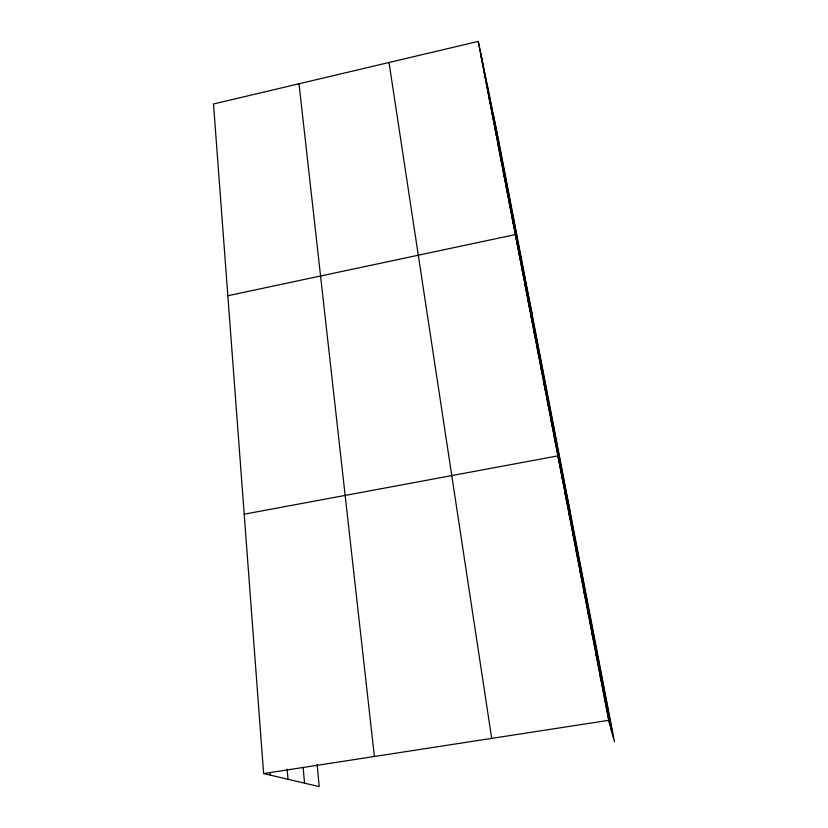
<?xml version="1.0" encoding="UTF-8"?>
<svg xmlns="http://www.w3.org/2000/svg" width="828" height="828" viewBox="0 0 828 828"><rect width="100%" height="100%" fill="white"/><g stroke="black" fill="none" stroke-linecap="round" stroke-linejoin="round"><path stroke-width="1.24" d="M478.253 41.4L608.715 720.339L614.511 741.816L498.528 139.953L478.253 41.4L213.489 103.986L263.614 773.569L319.204 786.6L317.134 764.296M227.845 295.731L515.368 234.562L532.352 315.478M244.198 514.188L557.896 455.866L570.285 512.325M263.614 773.569L608.715 720.339M604.45 698.18L605.237 701.181M600.259 676.341L601.107 679.726M596.129 654.834L597.04 658.57M592.051 633.627L593.034 637.726M588.035 612.73L589.081 617.17M584.082 592.144L585.189 596.905M580.18 571.837L581.349 576.919M576.329 551.831L577.561 557.223M572.541 532.093L573.825 537.786M568.805 512.635L570.14 518.628M565.12 493.447L566.507 499.729M561.477 474.527L562.926 481.078M550.868 419.289L552.462 426.627M554.356 437.453L555.899 444.532M544.027 383.695L545.714 391.509M547.422 401.373L549.057 408.949M537.362 349.033L539.131 357.303M540.674 366.245L542.402 374.297M527.695 298.711L529.578 307.612M530.883 315.261L532.725 323.965M534.101 332.038L535.913 340.525M518.39 250.294L520.388 259.785M521.454 266.223L523.42 275.527M524.559 282.358L526.484 291.466M503.3 171.748L505.463 182.129M506.26 187.159L508.392 197.364M509.261 202.756L511.352 212.796M512.294 218.551L514.364 228.414M486.305 83.266L488.634 94.547M489.048 97.559L491.346 108.706M491.832 112.039L494.109 123.03M494.647 126.684L496.893 137.541M497.493 141.526L499.719 152.217M500.381 156.544L502.575 167.08M480.902 55.186L483.283 66.737M483.583 69.138L485.943 80.564M493.064 113.415L612.989 736.185M487.009 83.959L611.261 729.799M480.654 53.075L609.418 722.968M389.025 62.493L491.697 738.39M299.022 83.763L374.401 756.481M303.151 767.38L304.549 783.164M287.171 769.119L288.009 779.293M270.176 772.648L270.363 775.153"/></g></svg>
